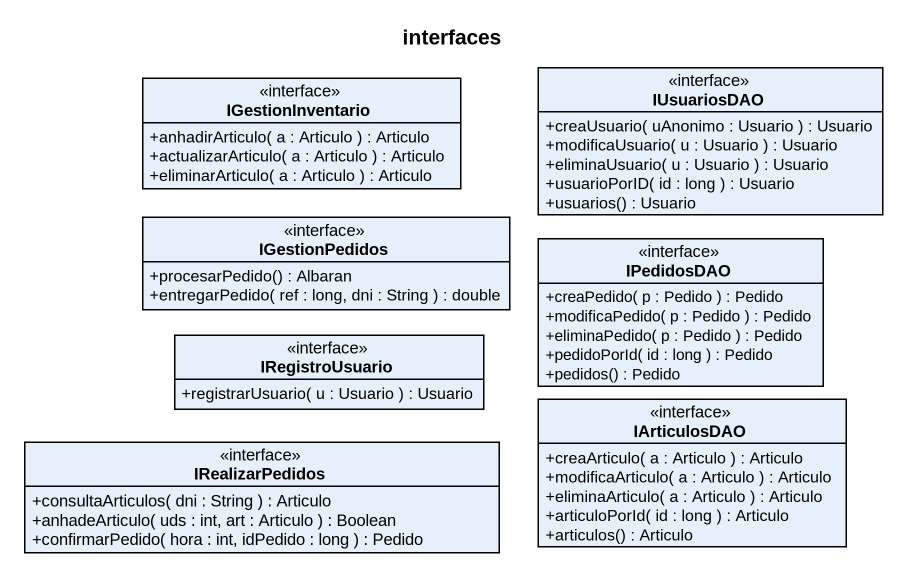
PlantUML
@startuml
title interfaces
hide circle
hide empty members
skinparam classAttributeIconSize 0
interface IGestionInventario {
  +anhadirArticulo( a : Articulo ) : Articulo
  +actualizarArticulo( a : Articulo ) : Articulo
  +eliminarArticulo( a : Articulo ) : Articulo
}
interface IUsuariosDAO {
  +creaUsuario( uAnonimo : Usuario ) : Usuario
  +modificaUsuario( u : Usuario ) : Usuario
  +eliminaUsuario( u : Usuario ) : Usuario
  +usuarioPorID( id : long ) : Usuario
  +usuarios() : Usuario
}
interface IGestionPedidos {
  +procesarPedido() : Albaran
  +entregarPedido( ref : long, dni : String ) : double
}
interface IPedidosDAO {
  +creaPedido( p : Pedido ) : Pedido
  +modificaPedido( p : Pedido ) : Pedido
  +eliminaPedido( p : Pedido ) : Pedido
  +pedidoPorId( id : long ) : Pedido
  +pedidos() : Pedido
}
interface IRegistroUsuario {
  +registrarUsuario( u : Usuario ) : Usuario
}
interface IArticulosDAO {
  +creaArticulo( a : Articulo ) : Articulo
  +modificaArticulo( a : Articulo ) : Articulo
  +eliminaArticulo( a : Articulo ) : Articulo
  +articuloPorId( id : long ) : Articulo
  +articulos() : Articulo
}
interface IRealizarPedidos {
  +consultaArticulos( dni : String ) : Articulo
  +anhadeArticulo( uds : int, art : Articulo ) : Boolean
  +confirmarPedido( hora : int, idPedido : long ) : Pedido
}
@enduml
